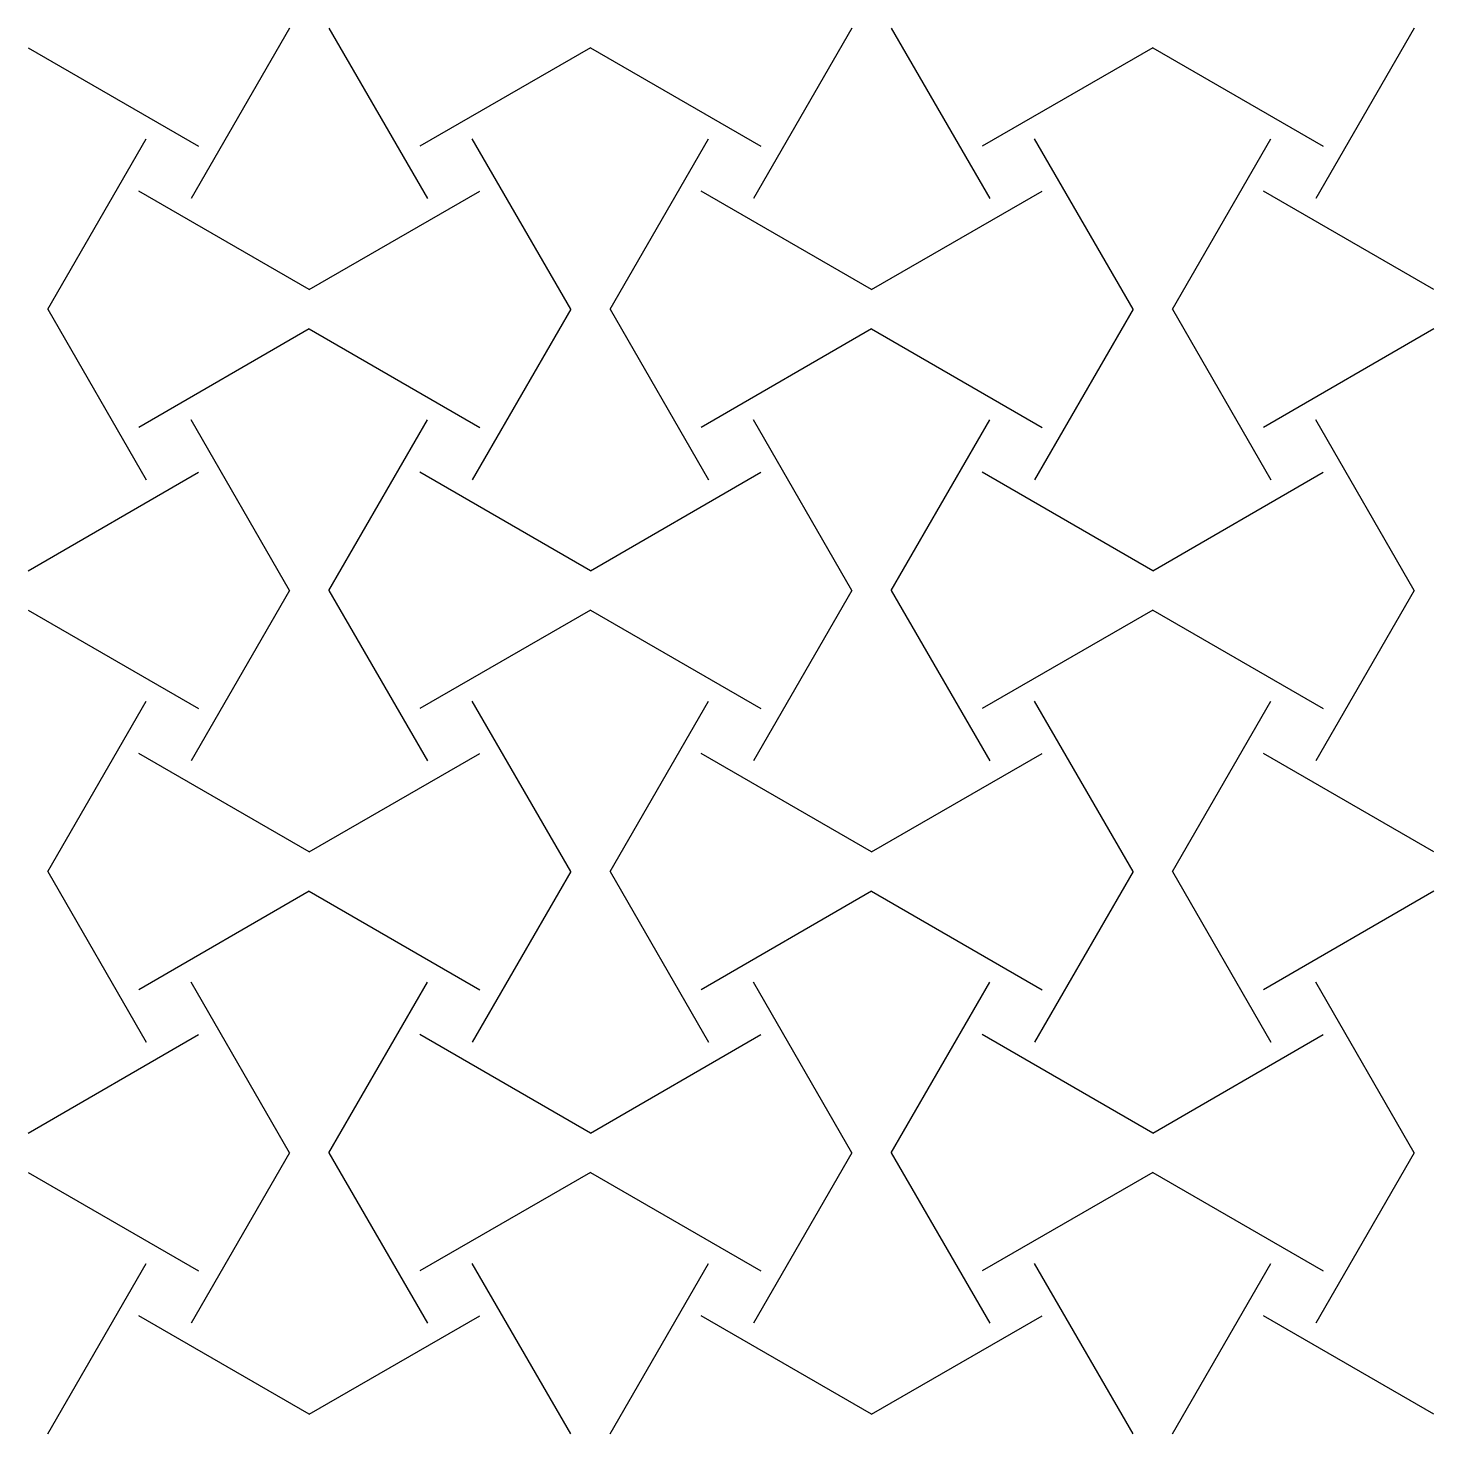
# Model space of a CAD drawing. Header units: metres. Extents: x 0 to 7.14, y 0 to 7.14.
import ezdxf

# ---------------------------------------------------------------- set-up
doc = ezdxf.new("R2010")
doc.units = ezdxf.units.M

# ---------------------------------------------------------------- blocks, each defined once
blk = doc.blocks.new('UnitCell')
for p, q in [((1.3279, 1.4279), (0.8279, 0.5619)), ((0, 1.3279), (0.866, 0.8279)), ((0.1, 0), (0.6, 0.866)), ((1.4279, 0.1), (0.5619, 0.6))]:
    blk.add_line(p, q)

msp = doc.modelspace()

# ---------------------------------------------------------------- block references
for p in [(0, 5.7116), (2.8558, 5.7116), (5.7116, 5.7116), (1.4279, 4.2837), (4.2837, 4.2837), (0, 2.8558), (2.8558, 2.8558), (5.7116, 2.8558), (1.4279, 1.4279), (4.2837, 1.4279), (0, 0), (2.8558, 0), (5.7116, 0)]:
    msp.add_blockref('UnitCell', p)
at = {"xscale": -1}
for p in [(2.8558, 5.7116), (5.7116, 5.7116), (1.4279, 4.2837), (4.2837, 4.2837), (7.1395, 4.2837), (2.8558, 2.8558), (5.7116, 2.8558), (1.4279, 1.4279), (4.2837, 1.4279), (7.1395, 1.4279), (2.8558, 0), (5.7116, 0)]:
    msp.add_blockref('UnitCell', p, dxfattribs=at)

doc.saveas('drawing.dxf')
